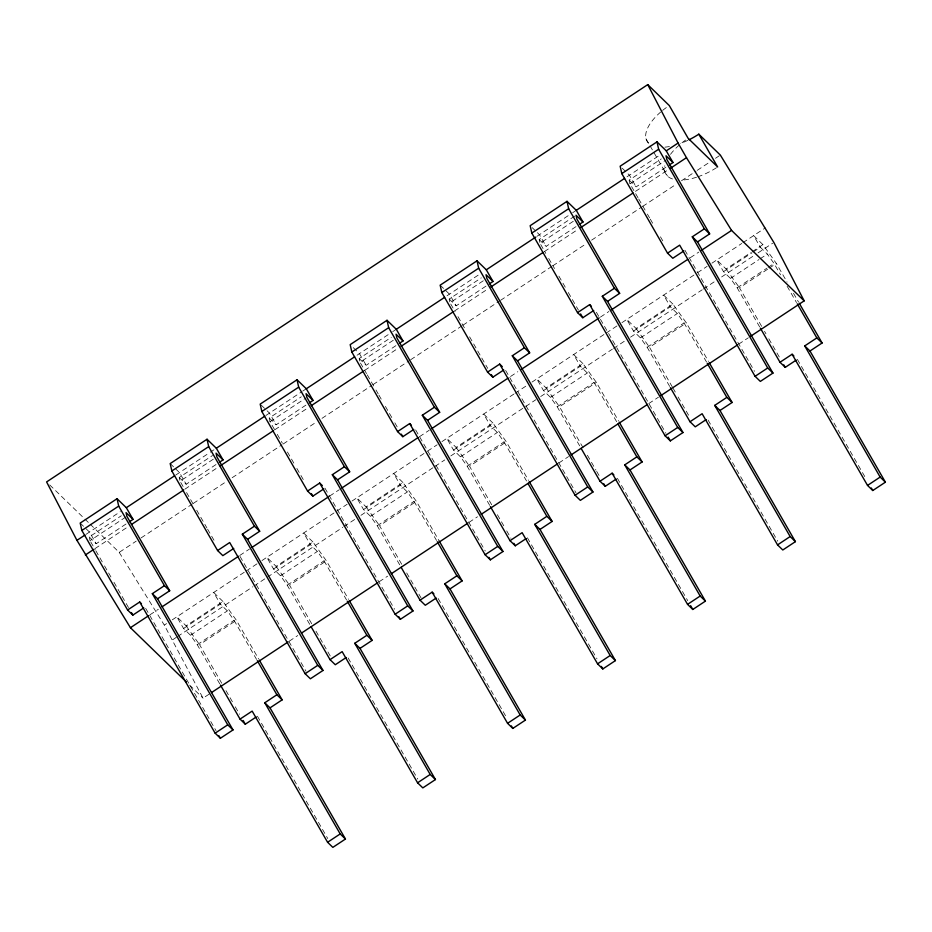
<?xml version="1.0" encoding="UTF-8"?>
<svg xmlns="http://www.w3.org/2000/svg" width="932" height="932" viewBox="0 0 932 932"><rect width="100%" height="100%" fill="white"/><g stroke="black" fill="none" stroke-linecap="round" stroke-linejoin="round"><path stroke-width="0.7" stroke-dasharray="4.66 3.5" d="M86.059 534.316L120.379 511.633M175.845 474.982L209.187 452.94M210.376 452.16L213.941 449.807M265.841 415.509L301.549 391.894M302.737 391.114L306.302 388.76M357.038 355.232L391.545 332.421M392.733 331.641L396.298 329.276M447.022 295.759L480.341 273.728M537.018 236.274L571.526 213.475M572.714 212.682L576.279 210.329M627.015 176.8L660.334 154.782M125.704 517.109L90.043 540.665L89.227 536.972L121.311 515.769M213.311 459.196L180.039 481.192L179.212 477.499L212.496 455.503M274.381 429.291L270.024 421.718L269.208 418.025L301.304 396.811M359.74 361.01L359.193 358.552L391.289 337.337M483.289 280.777L450.005 302.772L449.189 299.067L481.285 277.864M573.285 221.292L540.001 243.287L539.185 239.594L574.834 216.026M637.977 197.689L629.997 183.814L629.17 180.121L661.266 158.906M270.024 421.718L305.684 398.15M393.304 340.25L360.02 362.245L366.544 373.592M629.997 183.814L665.646 160.246M89.227 536.972L96.194 543.729L127.09 523.306M179.212 477.499L186.179 484.256L217.086 463.833M269.208 418.025L276.175 424.782L305.882 405.14M359.193 358.552L366.16 365.309L395.879 345.667M449.189 299.067L456.156 305.836L487.063 285.402M539.185 239.594L546.152 246.351L577.048 225.928M629.17 180.121L636.137 186.878L665.856 167.236M95.064 548.552L127.847 526.883M184.92 489.16L217.715 467.491M274.789 429.768L307.583 408.1M364.657 370.377L398.663 347.904M454.525 310.985L488.531 288.501M544.393 251.582L578.399 229.109M635.473 191.386L668.267 169.717M90.159 524.192L119.203 552.373L136.212 541.131M141.07 537.927L192.074 504.212M193.285 503.408L227.292 480.935M232.15 477.732L281.942 444.82M283.153 444.016L317.16 421.544M322.018 418.328L371.81 385.429M373.021 384.625L409.451 360.544M410.663 359.74L461.666 326.037M462.889 325.233L499.319 301.153M500.531 300.349L551.534 266.634M552.758 265.841L585.541 244.161M591.61 240.153L641.402 207.242M642.626 206.438L676.62 183.965M681.478 180.761L696.053 171.127M697.264 170.323L709.415 162.296M715.485 158.289L720.343 155.073M149.866 614.875L158.37 609.26M239.734 555.484L249.45 549.065M329.602 496.092L339.318 489.673M419.47 436.689L429.186 430.269M510.55 376.493L517.831 371.682M600.418 317.101L608.911 311.486M690.286 257.71L698.779 252.094M209.106 694.154L203.036 698.161L164.3 625.116L166.572 623.601M172.28 619.838L245.093 571.712M246.293 570.92L257.162 563.732M261.997 560.54L347.158 504.259M351.993 501.067L426.285 451.962M427.485 451.17L437.155 444.785M441.978 441.593L513.858 394.085M515.058 393.292L527.139 385.3M531.974 382.108L605.054 333.807M606.266 333.015L617.135 325.827M621.97 322.635L696.251 273.542M697.462 272.738L707.12 266.354M711.955 263.162L741.744 243.473M742.932 242.681L765.428 227.816M219.731 683.785L197.235 644.676L190.512 635.251L183.546 628.494L176.835 616.821L186.109 625.815L222.958 601.466L236.402 620.304L258.56 658.842M309.715 624.312L287.231 585.203L280.509 575.778L273.542 569.021L266.832 557.348L276.093 566.341L312.942 541.981L326.386 560.831L348.545 599.358M399.712 564.839L377.227 525.73L370.505 516.305L363.538 509.548L356.816 497.874L366.09 506.868L402.939 482.508L416.383 501.358L439.252 541.131M489.708 505.365L467.212 466.245L460.49 456.831L453.523 450.074L446.812 438.39L456.086 447.383L492.923 423.035L506.367 441.873L528.526 480.411M579.692 445.88L557.208 406.771L550.486 397.347L543.519 390.59L536.809 378.916L546.07 387.91L582.919 363.562L596.364 382.4L618.522 420.938M669.689 386.407L647.192 347.298L640.47 337.873L633.504 331.116L626.793 319.443L636.067 328.437L672.916 304.088L686.36 322.926L708.518 361.465M759.673 326.934L737.189 287.825L730.467 278.4L723.5 271.643L716.79 259.97L726.051 268.964L751.017 252.467M752.206 251.675L762.9 244.603L776.344 263.453L787.074 282.093M183.546 628.494L220.395 604.146L227.361 610.903L234.083 620.328L256.58 659.437M273.542 569.021L310.391 544.672L317.358 551.429L324.08 560.843L346.564 599.963M363.538 509.548L400.376 485.188L407.342 491.956L414.064 501.369L436.56 540.478M453.523 450.074L490.372 425.714L497.339 432.471L504.061 441.896L526.545 481.005M543.519 390.59L580.368 366.241L587.335 372.998L594.057 382.423L617.264 422.79M633.504 331.116L670.353 306.768L677.319 313.525L684.041 322.95L706.538 362.059M723.5 271.643L752.031 252.793M753.219 252.001L760.349 247.283L767.316 254.052L774.038 263.465L780.562 274.824M172.711 639.736L176.346 637.325M177.558 636.521L252.852 586.764M254.075 585.96L266.214 577.933M267.426 577.129L342.72 527.372M343.943 526.568L354.871 519.345M360.94 515.326L433.811 467.177M435.023 466.373L444.739 459.954M450.808 455.934L535.818 399.758M540.677 396.543L612.324 349.185M613.536 348.393L625.687 340.366M630.545 337.151L702.192 289.794M703.404 288.99L715.555 280.963M721.624 276.955L753.196 256.09M758.054 252.875L772.628 243.24M190.512 635.251L227.361 610.903M280.509 575.778L317.358 551.429M370.505 516.305L407.342 491.956M460.49 456.831L497.339 432.471M550.486 397.347L587.335 372.998M640.47 337.873L677.319 313.525M730.467 278.4L758.998 259.55M760.186 258.758L767.316 254.052M197.235 644.676L234.083 620.328M287.231 585.203L324.08 560.843M377.227 525.73L414.064 501.369M467.212 466.245L504.061 441.896M557.208 406.771L594.057 382.423M647.192 347.298L684.041 322.95M737.189 287.825L766.908 268.183M768.096 267.391L774.038 263.465M221.711 683.191L199.553 644.653L236.402 620.304M311.696 623.718L289.537 585.18L326.386 560.831M401.692 564.244L379.534 525.706L416.383 501.358M491.688 504.76L469.53 466.233L506.367 441.873M583.106 447.779L559.515 406.76L596.364 382.4M672.38 387.06L649.511 347.275L686.36 322.926M761.654 326.34L739.495 287.802L768.026 268.952M769.215 268.16L776.344 263.453M289.258 641.181L297.762 635.554M379.126 581.778L387.63 576.162M468.994 522.386L477.499 516.771M558.862 462.994L568.578 456.575M648.73 403.603L658.446 397.183M738.598 344.211L748.314 337.792M762.9 244.603L753.639 235.61L760.349 247.283M622.215 168.214L629.426 175.204L636.137 186.878M672.916 304.088L663.642 295.095L670.353 306.768M532.23 227.688L536.343 231.684M537.38 232.685L539.43 234.678L546.152 246.351M582.919 363.562L573.646 354.568L580.368 366.241M440.172 285.169L449.445 294.151L456.156 305.836M492.923 423.035L483.661 414.041L490.372 425.714M353.275 347.636L359.449 353.636L366.16 365.309M402.939 482.508L393.665 473.514L400.376 485.188M261.216 405.117L269.465 413.109L276.175 424.782M312.942 541.981L303.681 532.999L310.391 544.672M170.195 463.588L174.319 467.584M175.344 468.586L179.468 472.582L186.179 484.256M222.958 601.466L213.684 592.472L220.395 604.146M49.711 484.943L83.938 518.157M84.975 519.159L89.123 523.19M80.21 523.073L89.472 532.056L96.194 543.729M189.557 685.078L203.036 698.161M726.051 268.964L739.495 287.802M636.067 328.437L649.511 347.275M546.07 387.91L559.515 406.76M456.086 447.383L469.53 466.233M366.09 506.868L379.534 525.706M276.093 566.341L289.537 585.18M186.109 625.815L199.553 644.653M119.203 552.373L164.3 625.116M793.505 293.277L798.503 301.98M787.097 286.182L796.522 302.585M797.361 359.344L866.259 479.165M764.52 331.303L765.953 333.796M768.807 338.77L780.247 358.657M645.993 138.763L667.463 176.055M684.915 250.242L754.536 371.32M638.7 198.959L646.68 212.834M647.402 214.092L649.581 217.878M650.303 219.137L653.938 225.451M660.462 236.81L663.363 241.854M708.099 420.087L777.719 541.166M673.102 388.295L675.246 392.023M678.1 396.997L690.251 418.13M596.375 312.243L665.996 433.322M540.723 244.557L545.803 253.388M548.703 258.432L554.517 268.521M558.862 276.093L565.398 287.452M568.299 292.497L578.457 310.158M617.38 478.302L687.723 600.639M587.393 455.235L595.967 470.147M596.69 471.394L599.544 476.368M505.657 370.458L575.999 492.795M450.738 304.03L455.084 311.603M457.985 316.647L465.243 329.264M469.6 336.836L487.739 368.373M527.384 537.776L597.004 658.854M497.397 514.709L503.839 525.893M506.693 530.867L510.981 538.323M415.66 429.932L485.281 551.01M367.278 374.862L375.258 388.737M375.98 389.995L378.159 393.782M378.881 395.052L382.504 401.354M385.405 406.399L391.941 417.757M394.842 422.802L397.743 427.846M438.122 598.507L506.297 717.069M406.69 572.935L420.996 597.796M324.942 488.147L394.574 609.225M277.282 434.335L282.361 443.166M287.44 451.997L293.964 463.355M296.865 468.4L303.401 479.759M348.125 657.992L417.757 779.07M315.983 631.174L323.136 643.604M323.847 644.851L330.289 656.035M240.037 556.451L306.022 671.226M180.761 482.461L183.662 487.506M186.563 492.55L193.821 505.167M196.722 510.212L206.881 527.873M207.603 529.143L214.861 541.748M257.407 716.207L327.761 838.544M225.998 690.647L232.429 701.831M235.283 706.806L239.582 714.262M145.683 608.363L216.038 730.7M90.765 541.935L95.122 549.507M95.845 550.765L103.825 564.641M104.547 565.899L111.083 577.258M113.984 582.302L128.488 607.536M687.886 140.348A42.767 19.945 -29.9 0 1 680.348 143.516M669.421 146.534A42.767 19.945 -29.9 0 1 664.912 147.151M648.614 143.272A42.767 19.945 -29.9 0 1 660.613 112.085M662.64 110.384A42.767 19.945 -29.9 0 1 667.009 107.087M716.498 167.713A42.767 19.945 -29.9 0 1 697.963 176.754M696.553 177.22A42.767 19.945 -29.9 0 1 680.931 180.086M672.496 178.967A42.767 19.945 -29.9 0 1 664.831 165.768M670.492 154.339A42.767 19.945 -29.9 0 1 685.859 139.882"/><path stroke-width="1.4" d="M689.121 139.742A42.767 19.945 -29.9 0 0 698.802 134.173L717.652 166.968L688.142 138.332L669.281 105.537L647.74 84.626L46.6 481.926L76.937 540.35L130.433 627.714L186.447 682.061M129.466 521.734L133.031 519.38L126.321 507.707L117.059 498.713L80.21 523.073L81.853 530.459L127.591 610.006L132.845 615.108L143.749 607.897M219.463 462.26L223.028 459.907L216.317 448.234L207.044 439.24L170.195 463.588L171.838 470.986L217.587 550.532L222.841 555.635L233.746 548.424M309.447 402.787L313.024 400.434L306.302 388.76L297.04 379.767L260.191 404.115L261.834 411.501L307.572 491.059L312.826 496.15L323.73 488.95M399.444 343.314L403.008 340.949L396.298 329.276L387.025 320.293L350.187 344.642L351.818 352.028L397.568 431.586L402.822 436.677L413.726 429.477M489.44 283.829L493.005 281.476L486.294 269.802L477.021 260.809L440.172 285.169L441.815 292.555L487.564 372.113L492.818 377.204L503.723 369.992M579.424 224.356L582.989 222.002L576.279 210.329L567.017 201.335L530.168 225.684L531.811 233.082L577.549 312.628L582.803 317.73L593.707 310.519M669.421 164.882L672.986 162.529L666.275 150.856L657.002 141.862L620.153 166.211L621.795 173.608L667.545 253.155L672.799 258.257L683.704 251.046M81.853 530.459L118.69 506.111L117.059 498.713M171.838 470.986L208.686 446.626L207.044 439.24M261.834 411.501L298.683 387.153L297.04 379.767M351.818 352.028L388.667 327.68L387.025 320.293M441.815 292.555L478.664 268.206L477.021 260.809M531.811 233.082L568.648 208.721L567.017 201.335M621.795 173.608L658.644 149.248L657.002 141.862M76.937 540.35L84.917 535.073M126.321 507.707L174.633 475.774M216.317 448.234L264.63 416.301M306.302 388.76L354.614 356.828M396.298 329.276L444.611 297.355M486.294 269.802L535.807 237.078M576.279 210.329L624.591 178.396M666.275 150.856L678.077 143.05L647.74 84.626M85.348 554.971L93.841 549.356M131.494 524.471L183.709 489.964M220.138 465.883L273.577 430.572M311.23 405.688L363.445 371.181M401.098 346.296L453.313 311.777M490.954 286.905L543.181 252.386M580.822 227.513L633.049 192.994M670.691 168.11L686.476 157.683L678.077 143.05M127.591 610.006L139.707 602.002L141.466 603.703M152.324 593.661L164.44 585.657L169.694 590.76L157.578 598.763L152.324 593.661L227.746 724.828L233 729.931L220.383 738.272L215.129 733.169L139.707 602.002M217.587 550.532L229.703 542.529L305.125 673.696L310.379 678.787L322.996 670.457L247.562 539.29L242.32 534.187L254.436 526.184L259.69 531.275L247.562 539.29M307.572 491.059L319.688 483.056L322.321 485.595M332.305 474.714L344.421 466.711L349.675 471.802L337.559 479.817L332.305 474.714L407.727 605.882L412.981 610.984L400.376 619.314L395.121 614.223L319.688 483.056M397.568 431.586L409.684 423.571L411.431 425.272M422.301 415.241L434.417 407.226L439.671 412.328L427.555 420.332L422.301 415.241L497.723 546.408L502.977 551.499L490.36 559.841L485.106 554.738L409.684 423.571M487.564 372.113L499.68 364.097L502.301 366.649M512.285 355.768L524.401 347.752L529.656 352.855L517.54 360.859L512.285 355.768L587.719 486.935L592.962 492.026L580.356 500.368L575.102 495.265L499.68 364.097M577.549 312.628L589.665 304.624L591.424 306.325M602.282 296.283L614.398 288.279L619.652 293.37L607.536 301.385L602.282 296.283L677.704 427.45L682.958 432.553L670.341 440.883L665.087 435.792L589.665 304.624M667.545 253.155L679.661 245.151L755.083 376.318L760.337 381.409L772.954 373.08L697.532 241.912L692.278 236.81L704.394 228.806L709.648 233.897L697.532 241.912M130.433 627.714L148.654 615.679M162.005 606.848L238.522 556.288M251.873 547.457L328.39 496.896M341.741 488.065L418.247 437.492M431.609 428.673L508.115 378.101M521.477 369.27L599.194 317.905M611.345 309.878L687.851 259.317M701.213 250.487L731.573 230.425L804.176 300.861L750.738 336.184M211.541 692.546L288.046 641.973M301.409 633.154L377.914 582.582M391.277 573.751L467.782 523.19M481.145 514.359L557.651 463.798M571.013 454.967L647.519 404.406M660.87 395.576L737.387 345.015M215.129 733.169L227.746 724.828M305.125 673.696L317.742 665.355L322.996 670.457M395.121 614.223L407.727 605.882M485.106 554.738L497.723 546.408M575.102 495.265L587.719 486.935M665.087 435.792L677.704 427.45M755.083 376.318L767.7 367.977L772.954 373.08M220.453 685.055L240.037 719.108L252.164 711.104L327.586 842.272L332.841 847.374L345.446 839.033L270.024 707.866L264.77 702.775L276.886 694.759L282.14 699.862L270.024 707.866M311.172 626.84L330.033 659.635L342.149 651.631L417.571 782.798L422.825 787.889L435.442 779.56L360.02 648.392L354.766 643.29L366.882 635.286L372.136 640.377L360.02 648.392M401.168 567.355L420.029 600.161L432.145 592.158L433.893 593.847M444.75 583.816L456.878 575.813L462.121 580.904L450.005 588.919L444.75 583.816L520.184 714.984L525.438 720.087L512.821 728.416L507.567 723.325L432.145 592.158M490.43 506.624L510.014 540.688L522.13 532.673L597.563 663.84L602.818 668.943L615.423 660.602L540.001 529.434L534.747 524.343L546.863 516.328L552.117 521.431L540.001 529.434M581.149 448.409L600.01 481.215L612.126 473.2L613.873 474.901M624.743 464.87L636.859 456.855L642.113 461.957L629.997 469.961L624.743 464.87L700.165 596.037L705.419 601.128L692.802 609.47L687.548 604.367L612.126 473.2M670.411 387.665L690.006 421.73L702.122 413.726L777.544 544.894L782.798 549.985L795.404 541.655L719.982 410.488L714.728 405.385L726.843 397.382L732.098 402.484L719.982 410.488M760.407 328.192L779.991 362.257L792.107 354.253L793.866 355.954M804.724 345.912L816.84 337.908L822.094 342.999L809.978 351.014L804.724 345.912L880.146 477.079L885.4 482.182L872.783 490.512L867.529 485.421L792.107 354.253M240.037 719.108L245.291 724.211L256.195 716.999M346.191 657.526L335.287 664.737L330.033 659.635M436.188 598.053L425.283 605.264L420.029 600.161M510.014 540.688L515.268 545.779L526.172 538.58M600.01 481.215L605.264 486.306L616.168 479.095M706.165 419.621L695.249 426.833L690.006 421.73M779.991 362.257L785.245 367.359L796.149 360.148M327.586 842.272L340.192 833.942L345.446 839.033M417.571 782.798L430.188 774.457L435.442 779.56M507.567 723.325L520.184 714.984M597.563 663.84L610.169 655.511L615.423 660.602M687.548 604.367L700.165 596.037M777.544 544.894L790.15 536.552L795.404 541.655M867.529 485.421L880.146 477.079M698.802 134.173L720.343 155.073L773.84 242.448L804.176 300.861M672.986 162.529L666.019 155.772L666.846 159.465L709.648 233.897M582.989 222.002L576.034 215.245L576.85 218.938L619.652 293.37M493.005 281.476L486.038 274.719L486.853 278.412L529.656 352.855M403.008 340.949L396.042 334.192L396.869 337.885L439.671 412.328M313.024 400.434L306.057 393.677L306.873 397.37L349.675 471.802M223.028 459.907L216.061 453.15L216.876 456.843L259.69 531.275M133.031 519.38L126.065 512.623L126.892 516.316L169.694 590.76M686.476 157.683L731.573 230.425M799.225 303.226L822.094 342.999M797.256 303.844L816.84 337.908M809.978 351.014L885.4 482.182M871.338 487.995L872.783 490.512M783.812 364.866L785.245 367.359M658.644 149.248L704.394 228.806M692.278 236.81L767.7 367.977M709.229 362.699L732.098 402.484M707.26 363.317L726.843 397.382M714.728 405.385L790.15 536.552M568.648 208.721L614.398 288.279M607.536 301.385L682.958 432.553M668.174 437.108L670.341 440.883M580.624 313.944L582.803 317.73M619.232 422.184L642.113 461.957M617.998 424.06L636.859 456.855M629.997 469.961L705.419 601.128M690.624 605.683L692.802 609.47M603.831 483.825L605.264 486.306M478.664 268.206L524.401 347.752M517.54 360.859L592.962 492.026M491.362 374.676L492.818 377.204M529.248 481.658L552.117 521.431M528.001 483.533L546.863 516.328M534.747 524.343L610.169 655.511M601.361 666.415L602.818 668.943M513.847 543.298L515.268 545.779M388.667 327.68L434.417 407.226M427.555 420.332L502.977 551.499M488.916 557.313L490.36 559.841M401.366 434.161L402.822 436.677M439.252 541.131L462.121 580.904M437.283 541.748L456.878 575.813M450.005 588.919L525.438 720.087M511.365 725.9L512.821 728.416M298.683 387.153L344.421 466.711M337.559 479.817L412.981 610.984M398.919 616.798L400.376 619.314M311.381 493.634L312.826 496.15M349.267 600.604L372.136 640.377M347.298 601.222L366.882 635.286M354.766 643.29L430.188 774.457M208.686 446.626L254.436 526.184M242.32 534.187L317.742 665.355M259.271 660.077L282.14 699.862M257.302 660.695L276.886 694.759M264.77 702.775L340.192 833.942M243.147 720.483L245.291 724.211M118.69 506.111L164.44 585.657M157.578 598.763L233 729.931M218.938 735.744L220.383 738.272M131.4 612.58L132.845 615.108"/></g></svg>
